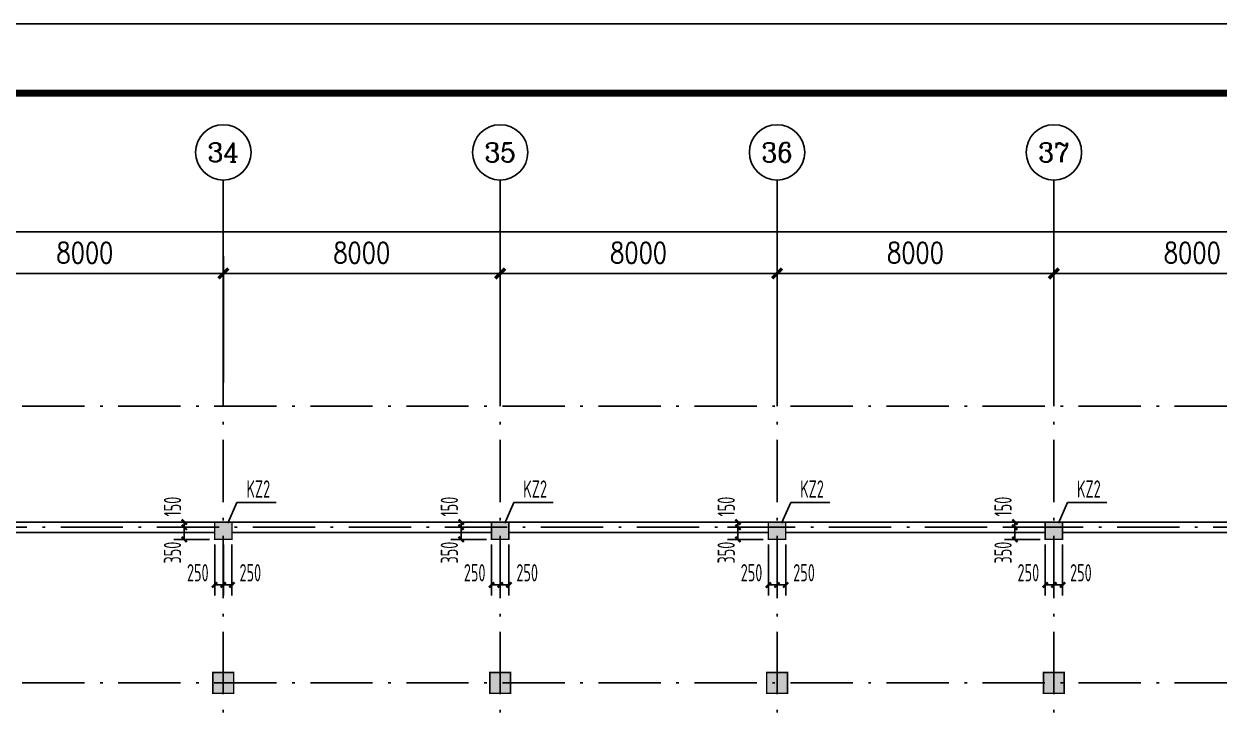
# Model space of a CAD drawing. Extents: x 2468086 to 6957054, y -3413633 to -667223.
# Drawn here: x 5137008 to 5171545, y -1111727 to -1091717 of the extents above; entities that cross this region are included whole.
import ezdxf
from ezdxf.enums import TextEntityAlignment as Align

# ---------------------------------------------------------------- set-up
doc = ezdxf.new("R2010")
doc.units = 0
doc.header["$LTSCALE"] = 100
doc.header["$MEASUREMENT"] = 0
doc.linetypes.add('2', pattern=[18.5, 12, -3, 0.5, -3])
doc.layers.get('0').update_dxf_attribs({"linetype": 'CONTINUOUS'})
doc.layers.get('DEFPOINTS').update_dxf_attribs({"linetype": 'CONTINUOUS'})
for name, color, linetype in [('AXIS', 3, 'CONTINUOUS'), ('AXIS_TEXT', 7, 'CONTINUOUS'), ('PUB_TITLE', 4, 'CONTINUOUS'), ('墙__实线', 3, 'CONTINUOUS'), ('柱', 2, 'CONTINUOUS'), ('柱填充', 43, 'CONTINUOUS'), ('柱编号', 211, 'CONTINUOUS'), ('轴线__尺寸数字', 7, 'CONTINUOUS'), ('轴线__点划线', 252, '2'), ('通风井定位', 145, 'CONTINUOUS')]:
    doc.layers.add(name, color=color, linetype=linetype)
doc.styles.add('_TCH_AXIS', font='COMPLEX', dxfattribs={"bigfont": 'GBCBIG'})
doc.styles.add('COMPLEX', font='COMPLEX')
doc.styles.add('DIM_FONT', font='SIMPLEX.shx', dxfattribs={"width": 0.8})
doc.styles.add('GB', font='gbxwxt.shx', dxfattribs={"width": 0.7, "height": 500, "bigfont": 'gbhzfs.shx'})
doc.dimstyles.new('DIMN200', dxfattribs={"dimscale": 2, "dimtxt": 300, "dimasz": 100, "dimexe": 250, "dimexo": 300, "dimgap": 150, "dimtad": 1, "dimdec": 0, "dimzin": 0, "dimdsep": 46, "dimtxsty": 'DIM_FONT', "dimblk": 'ARCHTICK', "dimcen": 0.09, "dimclrt": 7, "dimazin": 2, "dimtfac": 1, "dimtdec": 0, "dimtix": 1, "dimtmove": 2, "dimatfit": 3, "dimldrblk": 'ARCHTICK', "dimfxl": 1, "dimtolj": 1, "dimtzin": 0, "dimarcsym": 0})
doc.dimstyles.new('LYSDIM1', dxfattribs={"dimtxt": 375, "dimasz": 1.5, "dimexe": 300, "dimexo": 150, "dimgap": 90, "dimtad": 1, "dimdec": 0, "dimzin": 0, "dimdsep": 46, "dimtxsty": 'GB', "dimblk1": 'JT', "dimblk2": 'JT', "dimsah": 1, "dimcen": 0, "dimclrt": 7, "dimadec": 0, "dimazin": 0, "dimtfac": 1, "dimtdec": 0, "dimtix": 1, "dimtmove": 2, "dimatfit": 3, "dimldrblk": 'JT', "dimfxl": 1, "dimtolj": 1, "dimtzin": 0, "dimarcsym": 0})

# ---------------------------------------------------------------- blocks, each defined once
blk = doc.blocks.new('_ARCHTICK')
at = {"color": 0, "const_width": 0.5}
blk.add_lwpolyline([(-0.71, -0.71), (0.71, 0.71)], dxfattribs=at)
blk = doc.blocks.new('*D2886')
at = {"layer": 'AXIS', "color": 0, "lineweight": -2, "transparency": 16777216}
for p, q in [((5134771, -1102082), (5134771, -1098432)), ((5142771, -1102082), (5142771, -1098432)), ((5134771, -1098932), (5142771, -1098932))]:
    blk.add_line(p, q, dxfattribs=at)
at = {"layer": 'DEFPOINTS', "color": 0, "transparency": 16777216}
for p in [(5142771, -1098932), (5134771, -1102682), (5142771, -1102682)]:
    blk.add_point(p, dxfattribs=at)
at = {"layer": 'AXIS', "color": 0, "lineweight": -2, "transparency": 16777216, "xscale": 200, "yscale": 200, "zscale": 200, "rotation": 180}
blk.add_blockref('_ARCHTICK', (5134771, -1098932), dxfattribs=at)
at = {"layer": 'AXIS', "color": 0, "lineweight": -2, "transparency": 16777216, "xscale": 200, "yscale": 200, "zscale": 200}
blk.add_blockref('_ARCHTICK', (5142771, -1098932), dxfattribs=at)
at = {"layer": 'AXIS', "color": 7, "transparency": 16777216, "insert": (5138771, -1098332), "char_height": 600, "attachment_point": 5, "style": 'DIM_FONT'}
blk.add_mtext('\\A1;8000', dxfattribs=at)
blk = doc.blocks.new('*D2887')
at = {"layer": 'AXIS', "color": 0, "lineweight": -2, "transparency": 16777216}
for p, q in [((5142771, -1102082), (5142771, -1098432)), ((5150771, -1102082), (5150771, -1098432)), ((5142771, -1098932), (5150771, -1098932))]:
    blk.add_line(p, q, dxfattribs=at)
at = {"layer": 'DEFPOINTS', "color": 0, "transparency": 16777216}
for p in [(5150771, -1098932), (5142771, -1102682), (5150771, -1102682)]:
    blk.add_point(p, dxfattribs=at)
at = {"layer": 'AXIS', "color": 0, "lineweight": -2, "transparency": 16777216, "xscale": 200, "yscale": 200, "zscale": 200, "rotation": 180}
blk.add_blockref('_ARCHTICK', (5142771, -1098932), dxfattribs=at)
at = {"layer": 'AXIS', "color": 0, "lineweight": -2, "transparency": 16777216, "xscale": 200, "yscale": 200, "zscale": 200}
blk.add_blockref('_ARCHTICK', (5150771, -1098932), dxfattribs=at)
at = {"layer": 'AXIS', "color": 7, "transparency": 16777216, "insert": (5146771, -1098332), "char_height": 600, "attachment_point": 5, "style": 'DIM_FONT'}
blk.add_mtext('\\A1;8000', dxfattribs=at)
blk = doc.blocks.new('*D2888')
at = {"layer": 'AXIS', "color": 0, "lineweight": -2, "transparency": 16777216}
for p, q in [((5150771, -1102082), (5150771, -1098432)), ((5158771, -1102082), (5158771, -1098432)), ((5150771, -1098932), (5158771, -1098932))]:
    blk.add_line(p, q, dxfattribs=at)
at = {"layer": 'DEFPOINTS', "color": 0, "transparency": 16777216}
for p in [(5158771, -1098932), (5150771, -1102682), (5158771, -1102682)]:
    blk.add_point(p, dxfattribs=at)
at = {"layer": 'AXIS', "color": 0, "lineweight": -2, "transparency": 16777216, "xscale": 200, "yscale": 200, "zscale": 200, "rotation": 180}
blk.add_blockref('_ARCHTICK', (5150771, -1098932), dxfattribs=at)
at = {"layer": 'AXIS', "color": 0, "lineweight": -2, "transparency": 16777216, "xscale": 200, "yscale": 200, "zscale": 200}
blk.add_blockref('_ARCHTICK', (5158771, -1098932), dxfattribs=at)
at = {"layer": 'AXIS', "color": 7, "transparency": 16777216, "insert": (5154771, -1098332), "char_height": 600, "attachment_point": 5, "style": 'DIM_FONT'}
blk.add_mtext('\\A1;8000', dxfattribs=at)
blk = doc.blocks.new('*D2889')
at = {"layer": 'AXIS', "color": 0, "lineweight": -2, "transparency": 16777216}
for p, q in [((5158771, -1102082), (5158771, -1098432)), ((5166771, -1102082), (5166771, -1098432)), ((5158771, -1098932), (5166771, -1098932))]:
    blk.add_line(p, q, dxfattribs=at)
at = {"layer": 'DEFPOINTS', "color": 0, "transparency": 16777216}
for p in [(5166771, -1098932), (5158771, -1102682), (5166771, -1102682)]:
    blk.add_point(p, dxfattribs=at)
at = {"layer": 'AXIS', "color": 0, "lineweight": -2, "transparency": 16777216, "xscale": 200, "yscale": 200, "zscale": 200, "rotation": 180}
blk.add_blockref('_ARCHTICK', (5158771, -1098932), dxfattribs=at)
at = {"layer": 'AXIS', "color": 0, "lineweight": -2, "transparency": 16777216, "xscale": 200, "yscale": 200, "zscale": 200}
blk.add_blockref('_ARCHTICK', (5166771, -1098932), dxfattribs=at)
at = {"layer": 'AXIS', "color": 7, "transparency": 16777216, "insert": (5162771, -1098332), "char_height": 600, "attachment_point": 5, "style": 'DIM_FONT'}
blk.add_mtext('\\A1;8000', dxfattribs=at)
blk = doc.blocks.new('*D2890')
at = {"layer": 'AXIS', "color": 0, "lineweight": -2, "transparency": 16777216}
for p, q in [((5166771, -1102082), (5166771, -1098432)), ((5174771, -1102082), (5174771, -1098432)), ((5166771, -1098932), (5174771, -1098932))]:
    blk.add_line(p, q, dxfattribs=at)
at = {"layer": 'DEFPOINTS', "color": 0, "transparency": 16777216}
for p in [(5174771, -1098932), (5166771, -1102682), (5174771, -1102682)]:
    blk.add_point(p, dxfattribs=at)
at = {"layer": 'AXIS', "color": 0, "lineweight": -2, "transparency": 16777216, "xscale": 200, "yscale": 200, "zscale": 200, "rotation": 180}
blk.add_blockref('_ARCHTICK', (5166771, -1098932), dxfattribs=at)
at = {"layer": 'AXIS', "color": 0, "lineweight": -2, "transparency": 16777216, "xscale": 200, "yscale": 200, "zscale": 200}
blk.add_blockref('_ARCHTICK', (5174771, -1098932), dxfattribs=at)
at = {"layer": 'AXIS', "color": 7, "transparency": 16777216, "insert": (5170771, -1098332), "char_height": 600, "attachment_point": 5, "style": 'DIM_FONT'}
blk.add_mtext('\\A1;8000', dxfattribs=at)
blk = doc.blocks.new('*D2896')
at = {"layer": 'AXIS', "color": 0, "lineweight": -2, "transparency": 16777216}
for p, q in [((4929771, -1102082), (4929771, -1097232)), ((5206271, -1102082), (5206271, -1097232)), ((4929771, -1097732), (5206271, -1097732))]:
    blk.add_line(p, q, dxfattribs=at)
at = {"layer": 'DEFPOINTS', "color": 0, "transparency": 16777216}
for p in [(5206271, -1097732), (4929771, -1102682), (5206271, -1102682)]:
    blk.add_point(p, dxfattribs=at)
at = {"layer": 'AXIS', "color": 0, "lineweight": -2, "transparency": 16777216, "xscale": 200, "yscale": 200, "zscale": 200, "rotation": 180}
blk.add_blockref('_ARCHTICK', (4929771, -1097732), dxfattribs=at)
at = {"layer": 'AXIS', "color": 0, "lineweight": -2, "transparency": 16777216, "xscale": 200, "yscale": 200, "zscale": 200}
blk.add_blockref('_ARCHTICK', (5206271, -1097732), dxfattribs=at)
at = {"layer": 'AXIS', "color": 7, "transparency": 16777216, "insert": (5068021, -1097132), "char_height": 600, "attachment_point": 5, "style": 'DIM_FONT'}
blk.add_mtext('\\A1;276500', dxfattribs=at)
blk = doc.blocks.new('_AXISO')
blk.add_circle((0, 0), 0.5)
at = {"layer": 'AXIS_TEXT', "style": 'COMPLEX', "width": 1.041667}
blk.add_attdef('A', text='', height=0.56, dxfattribs=at).set_placement((-0.25, -0.28), (0.25, -0.28), align=Align.FIT)
blk = doc.blocks.new('JT')
at = {"layer": '轴线__尺寸数字', "const_width": 45}
blk.add_lwpolyline([(-50, -50), (50, 50)], dxfattribs=at)
blk.add_lwpolyline([(-50, -50), (50, 50)], dxfattribs=at)
blk = doc.blocks.new('*D3012')
at = {"layer": 'DEFPOINTS', "color": 0, "transparency": 16777216}
for p in [(5142521, -1106118), (5141642, -1106268), (5142521, -1106268)]:
    blk.add_point(p, dxfattribs=at)
at = {"layer": '通风井定位', "color": 0, "lineweight": -2, "transparency": 16777216}
for p, q in [((5142371, -1106118), (5141342, -1106118)), ((5141642, -1106116), (5141642, -1106115)), ((5141642, -1106118), (5141642, -1106268)), ((5142371, -1106268), (5141342, -1106268)), ((5141642, -1106269), (5141642, -1106271))]:
    blk.add_line(p, q, dxfattribs=at)
at = {"layer": '通风井定位', "color": 0, "lineweight": -2, "transparency": 16777216, "xscale": 1.5, "yscale": 1.5, "zscale": 1.5}
for p, rotation in [((5141642, -1106118), 270), ((5141642, -1106268), 90)]:
    blk.add_blockref('JT', p, dxfattribs=dict(at, rotation=rotation))
at = {"layer": '通风井定位', "color": 7, "transparency": 16777216, "insert": (5141302, -1105671), "char_height": 500, "attachment_point": 5, "rotation": 90, "style": 'GB'}
blk.add_mtext('\\A1;150', dxfattribs=at)
blk = doc.blocks.new('*D3013')
at = {"layer": 'DEFPOINTS', "color": 0, "transparency": 16777216}
for p in [(5142521, -1106268), (5141642, -1106618), (5142521, -1106618)]:
    blk.add_point(p, dxfattribs=at)
at = {"layer": '通风井定位', "color": 0, "lineweight": -2, "transparency": 16777216}
for p, q in [((5142371, -1106268), (5141342, -1106268)), ((5141642, -1106269), (5141642, -1106616)), ((5142371, -1106618), (5141342, -1106618))]:
    blk.add_line(p, q, dxfattribs=at)
at = {"layer": '通风井定位', "color": 0, "lineweight": -2, "transparency": 16777216, "xscale": 1.5, "yscale": 1.5, "zscale": 1.5}
for p, rotation in [((5141642, -1106268), 90), ((5141642, -1106618), 270)]:
    blk.add_blockref('JT', p, dxfattribs=dict(at, rotation=rotation))
at = {"layer": '通风井定位', "color": 7, "transparency": 16777216, "insert": (5141302, -1107001), "char_height": 500, "attachment_point": 5, "rotation": 90, "style": 'GB'}
blk.add_mtext('\\A1;350', dxfattribs=at)
blk = doc.blocks.new('*D3014')
at = {"layer": 'DEFPOINTS', "color": 0, "transparency": 16777216}
for p in [(5142521, -1106618), (5142771, -1106618), (5142771, -1107936)]:
    blk.add_point(p, dxfattribs=at)
at = {"layer": '通风井定位', "color": 0, "lineweight": -2, "transparency": 16777216}
for p, q in [((5142521, -1106768), (5142521, -1108236)), ((5142771, -1106768), (5142771, -1108236)), ((5142522, -1107936), (5142769, -1107936))]:
    blk.add_line(p, q, dxfattribs=at)
at = {"layer": '通风井定位', "color": 0, "lineweight": -2, "transparency": 16777216, "xscale": 1.5, "yscale": 1.5, "zscale": 1.5, "rotation": 180}
blk.add_blockref('JT', (5142521, -1107936), dxfattribs=at)
at = {"layer": '通风井定位', "color": 0, "lineweight": -2, "transparency": 16777216, "xscale": 1.5, "yscale": 1.5, "zscale": 1.5}
blk.add_blockref('JT', (5142771, -1107936), dxfattribs=at)
at = {"layer": '通风井定位', "color": 7, "transparency": 16777216, "insert": (5142033, -1107583), "char_height": 500, "attachment_point": 5, "style": 'GB'}
blk.add_mtext('\\A1;250', dxfattribs=at)
blk = doc.blocks.new('*D3015')
at = {"layer": 'DEFPOINTS', "color": 0, "transparency": 16777216}
for p in [(5142771, -1106618), (5143021, -1106618), (5142771, -1107936)]:
    blk.add_point(p, dxfattribs=at)
at = {"layer": '通风井定位', "color": 0, "lineweight": -2, "transparency": 16777216}
for p, q in [((5142771, -1106768), (5142771, -1108236)), ((5143021, -1106768), (5143021, -1108236)), ((5143019, -1107936), (5142772, -1107936))]:
    blk.add_line(p, q, dxfattribs=at)
at = {"layer": '通风井定位', "color": 0, "lineweight": -2, "transparency": 16777216, "xscale": 1.5, "yscale": 1.5, "zscale": 1.5, "rotation": 180}
blk.add_blockref('JT', (5142771, -1107936), dxfattribs=at)
at = {"layer": '通风井定位', "color": 0, "lineweight": -2, "transparency": 16777216, "xscale": 1.5, "yscale": 1.5, "zscale": 1.5}
blk.add_blockref('JT', (5143021, -1107936), dxfattribs=at)
at = {"layer": '通风井定位', "color": 7, "transparency": 16777216, "insert": (5143551, -1107583), "char_height": 500, "attachment_point": 5, "style": 'GB'}
blk.add_mtext('\\A1;250', dxfattribs=at)
blk = doc.blocks.new('*D3016')
at = {"layer": 'DEFPOINTS', "color": 0, "transparency": 16777216}
for p in [(5150521, -1106118), (5149642, -1106268), (5150521, -1106268)]:
    blk.add_point(p, dxfattribs=at)
at = {"layer": '通风井定位', "color": 0, "lineweight": -2, "transparency": 16777216}
for p, q in [((5150371, -1106118), (5149342, -1106118)), ((5149642, -1106116), (5149642, -1106115)), ((5149642, -1106118), (5149642, -1106268)), ((5150371, -1106268), (5149342, -1106268)), ((5149642, -1106269), (5149642, -1106271))]:
    blk.add_line(p, q, dxfattribs=at)
at = {"layer": '通风井定位', "color": 0, "lineweight": -2, "transparency": 16777216, "xscale": 1.5, "yscale": 1.5, "zscale": 1.5}
for p, rotation in [((5149642, -1106118), 270), ((5149642, -1106268), 90)]:
    blk.add_blockref('JT', p, dxfattribs=dict(at, rotation=rotation))
at = {"layer": '通风井定位', "color": 7, "transparency": 16777216, "insert": (5149302, -1105671), "char_height": 500, "attachment_point": 5, "rotation": 90, "style": 'GB'}
blk.add_mtext('\\A1;150', dxfattribs=at)
blk = doc.blocks.new('*D3017')
at = {"layer": 'DEFPOINTS', "color": 0, "transparency": 16777216}
for p in [(5150521, -1106268), (5149642, -1106618), (5150521, -1106618)]:
    blk.add_point(p, dxfattribs=at)
at = {"layer": '通风井定位', "color": 0, "lineweight": -2, "transparency": 16777216}
for p, q in [((5150371, -1106268), (5149342, -1106268)), ((5149642, -1106269), (5149642, -1106616)), ((5150371, -1106618), (5149342, -1106618))]:
    blk.add_line(p, q, dxfattribs=at)
at = {"layer": '通风井定位', "color": 0, "lineweight": -2, "transparency": 16777216, "xscale": 1.5, "yscale": 1.5, "zscale": 1.5}
for p, rotation in [((5149642, -1106268), 90), ((5149642, -1106618), 270)]:
    blk.add_blockref('JT', p, dxfattribs=dict(at, rotation=rotation))
at = {"layer": '通风井定位', "color": 7, "transparency": 16777216, "insert": (5149302, -1107001), "char_height": 500, "attachment_point": 5, "rotation": 90, "style": 'GB'}
blk.add_mtext('\\A1;350', dxfattribs=at)
blk = doc.blocks.new('*D3018')
at = {"layer": 'DEFPOINTS', "color": 0, "transparency": 16777216}
for p in [(5150521, -1106618), (5150771, -1106618), (5150771, -1107936)]:
    blk.add_point(p, dxfattribs=at)
at = {"layer": '通风井定位', "color": 0, "lineweight": -2, "transparency": 16777216}
for p, q in [((5150521, -1106768), (5150521, -1108236)), ((5150771, -1106768), (5150771, -1108236)), ((5150522, -1107936), (5150769, -1107936))]:
    blk.add_line(p, q, dxfattribs=at)
at = {"layer": '通风井定位', "color": 0, "lineweight": -2, "transparency": 16777216, "xscale": 1.5, "yscale": 1.5, "zscale": 1.5, "rotation": 180}
blk.add_blockref('JT', (5150521, -1107936), dxfattribs=at)
at = {"layer": '通风井定位', "color": 0, "lineweight": -2, "transparency": 16777216, "xscale": 1.5, "yscale": 1.5, "zscale": 1.5}
blk.add_blockref('JT', (5150771, -1107936), dxfattribs=at)
at = {"layer": '通风井定位', "color": 7, "transparency": 16777216, "insert": (5150033, -1107583), "char_height": 500, "attachment_point": 5, "style": 'GB'}
blk.add_mtext('\\A1;250', dxfattribs=at)
blk = doc.blocks.new('*D3019')
at = {"layer": 'DEFPOINTS', "color": 0, "transparency": 16777216}
for p in [(5150771, -1106618), (5151021, -1106618), (5150771, -1107936)]:
    blk.add_point(p, dxfattribs=at)
at = {"layer": '通风井定位', "color": 0, "lineweight": -2, "transparency": 16777216}
for p, q in [((5150771, -1106768), (5150771, -1108236)), ((5151021, -1106768), (5151021, -1108236)), ((5151019, -1107936), (5150772, -1107936))]:
    blk.add_line(p, q, dxfattribs=at)
at = {"layer": '通风井定位', "color": 0, "lineweight": -2, "transparency": 16777216, "xscale": 1.5, "yscale": 1.5, "zscale": 1.5, "rotation": 180}
blk.add_blockref('JT', (5150771, -1107936), dxfattribs=at)
at = {"layer": '通风井定位', "color": 0, "lineweight": -2, "transparency": 16777216, "xscale": 1.5, "yscale": 1.5, "zscale": 1.5}
blk.add_blockref('JT', (5151021, -1107936), dxfattribs=at)
at = {"layer": '通风井定位', "color": 7, "transparency": 16777216, "insert": (5151551, -1107583), "char_height": 500, "attachment_point": 5, "style": 'GB'}
blk.add_mtext('\\A1;250', dxfattribs=at)
blk = doc.blocks.new('*D3020')
at = {"layer": 'DEFPOINTS', "color": 0, "transparency": 16777216}
for p in [(5158521, -1106118), (5157642, -1106268), (5158521, -1106268)]:
    blk.add_point(p, dxfattribs=at)
at = {"layer": '通风井定位', "color": 0, "lineweight": -2, "transparency": 16777216}
for p, q in [((5158371, -1106118), (5157342, -1106118)), ((5157642, -1106116), (5157642, -1106115)), ((5157642, -1106118), (5157642, -1106268)), ((5158371, -1106268), (5157342, -1106268)), ((5157642, -1106269), (5157642, -1106271))]:
    blk.add_line(p, q, dxfattribs=at)
at = {"layer": '通风井定位', "color": 0, "lineweight": -2, "transparency": 16777216, "xscale": 1.5, "yscale": 1.5, "zscale": 1.5}
for p, rotation in [((5157642, -1106118), 270), ((5157642, -1106268), 90)]:
    blk.add_blockref('JT', p, dxfattribs=dict(at, rotation=rotation))
at = {"layer": '通风井定位', "color": 7, "transparency": 16777216, "insert": (5157302, -1105671), "char_height": 500, "attachment_point": 5, "rotation": 90, "style": 'GB'}
blk.add_mtext('\\A1;150', dxfattribs=at)
blk = doc.blocks.new('*D3021')
at = {"layer": 'DEFPOINTS', "color": 0, "transparency": 16777216}
for p in [(5158521, -1106268), (5157642, -1106618), (5158521, -1106618)]:
    blk.add_point(p, dxfattribs=at)
at = {"layer": '通风井定位', "color": 0, "lineweight": -2, "transparency": 16777216}
for p, q in [((5158371, -1106268), (5157342, -1106268)), ((5157642, -1106269), (5157642, -1106616)), ((5158371, -1106618), (5157342, -1106618))]:
    blk.add_line(p, q, dxfattribs=at)
at = {"layer": '通风井定位', "color": 0, "lineweight": -2, "transparency": 16777216, "xscale": 1.5, "yscale": 1.5, "zscale": 1.5}
for p, rotation in [((5157642, -1106268), 90), ((5157642, -1106618), 270)]:
    blk.add_blockref('JT', p, dxfattribs=dict(at, rotation=rotation))
at = {"layer": '通风井定位', "color": 7, "transparency": 16777216, "insert": (5157302, -1107001), "char_height": 500, "attachment_point": 5, "rotation": 90, "style": 'GB'}
blk.add_mtext('\\A1;350', dxfattribs=at)
blk = doc.blocks.new('*D3022')
at = {"layer": 'DEFPOINTS', "color": 0, "transparency": 16777216}
for p in [(5158521, -1106618), (5158771, -1106618), (5158771, -1107936)]:
    blk.add_point(p, dxfattribs=at)
at = {"layer": '通风井定位', "color": 0, "lineweight": -2, "transparency": 16777216}
for p, q in [((5158521, -1106768), (5158521, -1108236)), ((5158771, -1106768), (5158771, -1108236)), ((5158522, -1107936), (5158769, -1107936))]:
    blk.add_line(p, q, dxfattribs=at)
at = {"layer": '通风井定位', "color": 0, "lineweight": -2, "transparency": 16777216, "xscale": 1.5, "yscale": 1.5, "zscale": 1.5, "rotation": 180}
blk.add_blockref('JT', (5158521, -1107936), dxfattribs=at)
at = {"layer": '通风井定位', "color": 0, "lineweight": -2, "transparency": 16777216, "xscale": 1.5, "yscale": 1.5, "zscale": 1.5}
blk.add_blockref('JT', (5158771, -1107936), dxfattribs=at)
at = {"layer": '通风井定位', "color": 7, "transparency": 16777216, "insert": (5158033, -1107583), "char_height": 500, "attachment_point": 5, "style": 'GB'}
blk.add_mtext('\\A1;250', dxfattribs=at)
blk = doc.blocks.new('*D3023')
at = {"layer": 'DEFPOINTS', "color": 0, "transparency": 16777216}
for p in [(5158771, -1106618), (5159021, -1106618), (5158771, -1107936)]:
    blk.add_point(p, dxfattribs=at)
at = {"layer": '通风井定位', "color": 0, "lineweight": -2, "transparency": 16777216}
for p, q in [((5158771, -1106768), (5158771, -1108236)), ((5159021, -1106768), (5159021, -1108236)), ((5159019, -1107936), (5158772, -1107936))]:
    blk.add_line(p, q, dxfattribs=at)
at = {"layer": '通风井定位', "color": 0, "lineweight": -2, "transparency": 16777216, "xscale": 1.5, "yscale": 1.5, "zscale": 1.5, "rotation": 180}
blk.add_blockref('JT', (5158771, -1107936), dxfattribs=at)
at = {"layer": '通风井定位', "color": 0, "lineweight": -2, "transparency": 16777216, "xscale": 1.5, "yscale": 1.5, "zscale": 1.5}
blk.add_blockref('JT', (5159021, -1107936), dxfattribs=at)
at = {"layer": '通风井定位', "color": 7, "transparency": 16777216, "insert": (5159551, -1107583), "char_height": 500, "attachment_point": 5, "style": 'GB'}
blk.add_mtext('\\A1;250', dxfattribs=at)
blk = doc.blocks.new('*D3024')
at = {"layer": 'DEFPOINTS', "color": 0, "transparency": 16777216}
for p in [(5166521, -1106118), (5165642, -1106268), (5166521, -1106268)]:
    blk.add_point(p, dxfattribs=at)
at = {"layer": '通风井定位', "color": 0, "lineweight": -2, "transparency": 16777216}
for p, q in [((5166371, -1106118), (5165342, -1106118)), ((5165642, -1106116), (5165642, -1106115)), ((5165642, -1106118), (5165642, -1106268)), ((5166371, -1106268), (5165342, -1106268)), ((5165642, -1106269), (5165642, -1106271))]:
    blk.add_line(p, q, dxfattribs=at)
at = {"layer": '通风井定位', "color": 0, "lineweight": -2, "transparency": 16777216, "xscale": 1.5, "yscale": 1.5, "zscale": 1.5}
for p, rotation in [((5165642, -1106118), 270), ((5165642, -1106268), 90)]:
    blk.add_blockref('JT', p, dxfattribs=dict(at, rotation=rotation))
at = {"layer": '通风井定位', "color": 7, "transparency": 16777216, "insert": (5165302, -1105671), "char_height": 500, "attachment_point": 5, "rotation": 90, "style": 'GB'}
blk.add_mtext('\\A1;150', dxfattribs=at)
blk = doc.blocks.new('*D3025')
at = {"layer": 'DEFPOINTS', "color": 0, "transparency": 16777216}
for p in [(5166521, -1106268), (5165642, -1106618), (5166521, -1106618)]:
    blk.add_point(p, dxfattribs=at)
at = {"layer": '通风井定位', "color": 0, "lineweight": -2, "transparency": 16777216}
for p, q in [((5166371, -1106268), (5165342, -1106268)), ((5165642, -1106269), (5165642, -1106616)), ((5166371, -1106618), (5165342, -1106618))]:
    blk.add_line(p, q, dxfattribs=at)
at = {"layer": '通风井定位', "color": 0, "lineweight": -2, "transparency": 16777216, "xscale": 1.5, "yscale": 1.5, "zscale": 1.5}
for p, rotation in [((5165642, -1106268), 90), ((5165642, -1106618), 270)]:
    blk.add_blockref('JT', p, dxfattribs=dict(at, rotation=rotation))
at = {"layer": '通风井定位', "color": 7, "transparency": 16777216, "insert": (5165302, -1107001), "char_height": 500, "attachment_point": 5, "rotation": 90, "style": 'GB'}
blk.add_mtext('\\A1;350', dxfattribs=at)
blk = doc.blocks.new('*D3026')
at = {"layer": 'DEFPOINTS', "color": 0, "transparency": 16777216}
for p in [(5166521, -1106618), (5166771, -1106618), (5166771, -1107936)]:
    blk.add_point(p, dxfattribs=at)
at = {"layer": '通风井定位', "color": 0, "lineweight": -2, "transparency": 16777216}
for p, q in [((5166521, -1106768), (5166521, -1108236)), ((5166771, -1106768), (5166771, -1108236)), ((5166522, -1107936), (5166769, -1107936))]:
    blk.add_line(p, q, dxfattribs=at)
at = {"layer": '通风井定位', "color": 0, "lineweight": -2, "transparency": 16777216, "xscale": 1.5, "yscale": 1.5, "zscale": 1.5, "rotation": 180}
blk.add_blockref('JT', (5166521, -1107936), dxfattribs=at)
at = {"layer": '通风井定位', "color": 0, "lineweight": -2, "transparency": 16777216, "xscale": 1.5, "yscale": 1.5, "zscale": 1.5}
blk.add_blockref('JT', (5166771, -1107936), dxfattribs=at)
at = {"layer": '通风井定位', "color": 7, "transparency": 16777216, "insert": (5166033, -1107583), "char_height": 500, "attachment_point": 5, "style": 'GB'}
blk.add_mtext('\\A1;250', dxfattribs=at)
blk = doc.blocks.new('*D3027')
at = {"layer": 'DEFPOINTS', "color": 0, "transparency": 16777216}
for p in [(5166771, -1106618), (5167021, -1106618), (5166771, -1107936)]:
    blk.add_point(p, dxfattribs=at)
at = {"layer": '通风井定位', "color": 0, "lineweight": -2, "transparency": 16777216}
for p, q in [((5166771, -1106768), (5166771, -1108236)), ((5167021, -1106768), (5167021, -1108236)), ((5167019, -1107936), (5166772, -1107936))]:
    blk.add_line(p, q, dxfattribs=at)
at = {"layer": '通风井定位', "color": 0, "lineweight": -2, "transparency": 16777216, "xscale": 1.5, "yscale": 1.5, "zscale": 1.5, "rotation": 180}
blk.add_blockref('JT', (5166771, -1107936), dxfattribs=at)
at = {"layer": '通风井定位', "color": 0, "lineweight": -2, "transparency": 16777216, "xscale": 1.5, "yscale": 1.5, "zscale": 1.5}
blk.add_blockref('JT', (5167021, -1107936), dxfattribs=at)
at = {"layer": '通风井定位', "color": 7, "transparency": 16777216, "insert": (5167551, -1107583), "char_height": 500, "attachment_point": 5, "style": 'GB'}
blk.add_mtext('\\A1;250', dxfattribs=at)
blk = doc.blocks.new('a00')
at = {"layer": 'PUB_TITLE'}
blk.add_lwpolyline([(2049330, 4204231), (2376330, 4204231), (2376330, 4372431), (2049330, 4372431)], close=True, dxfattribs=at)
at = {"layer": 'PUB_TITLE', "const_width": 200}
blk.add_lwpolyline([(2054330, 4206231), (2374330, 4206231), (2374330, 4370431), (2054330, 4370431)], close=True, dxfattribs=at)

msp = doc.modelspace()

# ---------------------------------------------------------------- hatches: boundary and pattern name
at = {"layer": '柱填充'}
for points in [[(5142520.8, -1106117.8), (5142520.8, -1106617.8), (5143020.8, -1106617.8), (5143020.8, -1106117.8)], [(5150520.8, -1106117.8), (5150520.8, -1106617.8), (5151020.8, -1106617.8), (5151020.8, -1106117.8)], [(5158520.8, -1106117.8), (5158520.8, -1106617.8), (5159020.8, -1106617.8), (5159020.8, -1106117.8)], [(5166520.8, -1106117.8), (5166520.8, -1106617.8), (5167020.8, -1106617.8), (5167020.8, -1106117.8)], [(5142470.8, -1110467.8), (5142470.8, -1111067.8), (5143070.8, -1111067.8), (5143070.8, -1110467.8)], [(5150470.8, -1110467.8), (5150470.8, -1111067.8), (5151070.8, -1111067.8), (5151070.8, -1110467.8)], [(5158470.8, -1110467.8), (5158470.8, -1111067.8), (5159070.8, -1111067.8), (5159070.8, -1110467.8)], [(5166470.8, -1110467.8), (5166470.8, -1111067.8), (5167070.8, -1111067.8), (5167070.8, -1110467.8)]]:
    msp.add_hatch(color=256, dxfattribs=at).paths.add_polyline_path(points)

# ---------------------------------------------------------------- linework, layer by layer
at = {"layer": 'AXIS'}
for p, q in [((5142770.8, -1102420.6), (5142770.8, -1096231.2)), ((5150770.8, -1102420.6), (5150770.8, -1096231.2)), ((5158770.8, -1102420.6), (5158770.8, -1096231.2)), ((5166770.8, -1102420.6), (5166770.8, -1096231.2))]:
    msp.add_line(p, q, dxfattribs=at)
at = {"layer": '墙__实线', "color": 94, "const_width": 45}
for points in [[(5135020.8, -1106117.8), (5142520.8, -1106117.8)], [(5143020.8, -1106117.8), (5150520.8, -1106117.8)], [(5151020.8, -1106117.8), (5158520.8, -1106117.8)], [(5159020.8, -1106117.8), (5166520.8, -1106117.8)], [(5167020.8, -1106117.8), (5174520.8, -1106117.8)], [(5135020.8, -1106417.8), (5142520.8, -1106417.8)], [(5143020.8, -1106417.8), (5150520.8, -1106417.8)], [(5151020.8, -1106417.8), (5158520.8, -1106417.8)], [(5159020.8, -1106417.8), (5166520.8, -1106417.8)], [(5167020.8, -1106417.8), (5174520.8, -1106417.8)]]:
    msp.add_lwpolyline(points, dxfattribs=at)
at = {"layer": '柱', "const_width": 45}
for points in [[(5142520.8, -1106117.8), (5142520.8, -1106617.8), (5143020.8, -1106617.8), (5143020.8, -1106117.8), (5142520.8, -1106117.8)], [(5150520.8, -1106117.8), (5150520.8, -1106617.8), (5151020.8, -1106617.8), (5151020.8, -1106117.8), (5150520.8, -1106117.8)], [(5158520.8, -1106117.8), (5158520.8, -1106617.8), (5159020.8, -1106617.8), (5159020.8, -1106117.8), (5158520.8, -1106117.8)], [(5166520.8, -1106117.8), (5166520.8, -1106617.8), (5167020.8, -1106617.8), (5167020.8, -1106117.8), (5166520.8, -1106117.8)], [(5142470.8, -1110467.8), (5142470.8, -1111067.8), (5143070.8, -1111067.8), (5143070.8, -1110467.8), (5142470.8, -1110467.8)], [(5150470.8, -1110467.8), (5150470.8, -1111067.8), (5151070.8, -1111067.8), (5151070.8, -1110467.8), (5150470.8, -1110467.8)], [(5158470.8, -1110467.8), (5158470.8, -1111067.8), (5159070.8, -1111067.8), (5159070.8, -1110467.8), (5158470.8, -1110467.8)], [(5166470.8, -1110467.8), (5166470.8, -1111067.8), (5167070.8, -1111067.8), (5167070.8, -1110467.8), (5166470.8, -1110467.8)]]:
    msp.add_lwpolyline(points, dxfattribs=at)
at = {"layer": '柱编号'}
for p, q in [((5142901.1, -1106152.5), (5143165.2, -1105556.3)), ((5143165.2, -1105556.3), (5144297.4, -1105556.3)), ((5150901.1, -1106152.5), (5151165.2, -1105556.3)), ((5151165.2, -1105556.3), (5152297.4, -1105556.3)), ((5158901.1, -1106152.5), (5159165.2, -1105556.3)), ((5159165.2, -1105556.3), (5160297.4, -1105556.3)), ((5166901.1, -1106152.5), (5167165.2, -1105556.3)), ((5167165.2, -1105556.3), (5168297.4, -1105556.3))]:
    msp.add_line(p, q, dxfattribs=at)
at = {"layer": '轴线__点划线', "ltscale": 1.5}
for p, q in [((5142770.8, -1158267.8), (5142770.8, -1100139.4)), ((5150770.8, -1158267.8), (5150770.8, -1100139.4)), ((5158770.8, -1158267.8), (5158770.8, -1100139.4)), ((5166770.8, -1158267.8), (5166770.8, -1100139.4)), ((4923285.1, -1102767.8), (5209735.1, -1102767.8)), ((5104770.8, -1106267.8), (5209485.1, -1106267.8)), ((4923285.1, -1110767.8), (5210016.5, -1110767.8))]:
    msp.add_line(p, q, dxfattribs=at)

# ---------------------------------------------------------------- block references
at = {"layer": 'AXIS'}
ref = msp.add_blockref('_AXISO', (5142770.8, -1095431.2), dxfattribs=dict(at, xscale=1600, yscale=1600, zscale=1600))
ref.add_attrib('A', '34', dxfattribs={"layer": 'AXIS_TEXT', "ltscale": 500, "height": 549.29, "style": '_TCH_AXIS'}).set_placement((5142313.1, -1095705.8), (5143228.5, -1095705.8), align=Align.FIT)
ref = msp.add_blockref('_AXISO', (5150770.8, -1095431.2), dxfattribs=dict(at, xscale=1600, yscale=1600, zscale=1600))
ref.add_attrib('A', '35', dxfattribs={"layer": 'AXIS_TEXT', "ltscale": 500, "height": 559.82, "style": '_TCH_AXIS', "width": 1.030303}).set_placement((5150317.6, -1095711.1), (5151224, -1095711.1), align=Align.FIT)
ref = msp.add_blockref('_AXISO', (5158770.8, -1095431.2), dxfattribs=dict(at, xscale=1600, yscale=1600, zscale=1600))
ref.add_attrib('A', '36', dxfattribs={"layer": 'AXIS_TEXT', "ltscale": 500, "height": 559.82, "style": '_TCH_AXIS', "width": 1.030303}).set_placement((5158317.6, -1095711.1), (5159224, -1095711.1), align=Align.FIT)
ref = msp.add_blockref('_AXISO', (5166770.8, -1095431.2), dxfattribs=dict(at, xscale=1600, yscale=1600, zscale=1600))
ref.add_attrib('A', '37', dxfattribs={"layer": 'AXIS_TEXT', "ltscale": 500, "height": 559.82, "style": '_TCH_AXIS', "width": 1.030303}).set_placement((5166317.6, -1095711.1), (5167224, -1095711.1), align=Align.FIT)
at = {"layer": '墙__实线'}
msp.add_blockref('a00', (2867020.5, -5464147.8), dxfattribs=at)

# ---------------------------------------------------------------- texts
at = {"layer": '柱编号', "style": 'GB', "width": 0.7}
for p in [(5143438.4, -1105412.9), (5151438.4, -1105412.9), (5159438.4, -1105413), (5167438.4, -1105412.9)]:
    msp.add_text('KZ2', height=500, dxfattribs=at).set_placement(p)

# ---------------------------------------------------------------- dimensions: what is measured, and where the dimension line sits
at = {"layer": 'AXIS'}
for p1, p2, distance, picture, middle in [((4929770.8, -1102682), (5206270.8, -1102682), 4950, '*D2896', (5068020.8, -1097132)), ((5134770.8, -1102682), (5142770.8, -1102682), 3750, '*D2886', (5138770.8, -1098332)), ((5142770.8, -1102682), (5150770.8, -1102682), 3750, '*D2887', (5146770.8, -1098332)), ((5150770.8, -1102682), (5158770.8, -1102682), 3750, '*D2888', (5154770.8, -1098332)), ((5158770.8, -1102682), (5166770.8, -1102682), 3750, '*D2889', (5162770.8, -1098332)), ((5166770.8, -1102682), (5174770.8, -1102682), 3750, '*D2890', (5170770.8, -1098332))]:
    dim = msp.add_aligned_dim(p1=p1, p2=p2, distance=distance, dimstyle='DIMN200', dxfattribs=at)
    dim.commit()
    dim.dimension.update_dxf_attribs({"geometry": picture, "text_midpoint": middle})
at = {"layer": '通风井定位'}
for base, p1, p2, picture, middle in [((5141641.7, -1106267.8), (5142520.8, -1106117.8), (5142520.8, -1106267.8), '*D3012', (5141301.6, -1105670.6)), ((5149641.7, -1106267.8), (5150520.8, -1106117.8), (5150520.8, -1106267.8), '*D3016', (5149301.6, -1105670.6)), ((5157641.7, -1106267.8), (5158520.8, -1106117.8), (5158520.8, -1106267.8), '*D3020', (5157301.6, -1105670.6)), ((5165641.7, -1106267.8), (5166520.8, -1106117.8), (5166520.8, -1106267.8), '*D3024', (5165301.6, -1105670.6)), ((5141641.7, -1106617.8), (5142520.8, -1106267.8), (5142520.8, -1106617.8), '*D3013', (5141301.6, -1107001.3)), ((5149641.7, -1106617.8), (5150520.8, -1106267.8), (5150520.8, -1106617.8), '*D3017', (5149301.6, -1107001.3)), ((5157641.7, -1106617.8), (5158520.8, -1106267.8), (5158520.8, -1106617.8), '*D3021', (5157301.6, -1107001.3)), ((5165641.7, -1106617.8), (5166520.8, -1106267.8), (5166520.8, -1106617.8), '*D3025', (5165301.6, -1107001.3))]:
    dim = msp.add_linear_dim(base=base, p1=p1, p2=p2, angle=90, dimstyle='LYSDIM1', override={"dimtxt": 500}, dxfattribs=at)
    dim.commit()
    dim.dimension.update_dxf_attribs({"geometry": picture, "text_midpoint": middle, "dimtype": 128})
for base, p1, p2, picture, middle in [((5142770.8, -1107935.8), (5142520.8, -1106617.8), (5142770.8, -1106617.8), '*D3014', (5142033.2, -1107582.6)), ((5142770.8, -1107935.8), (5143020.8, -1106617.8), (5142770.8, -1106617.8), '*D3015', (5143551.2, -1107582.6)), ((5150770.8, -1107935.8), (5150520.8, -1106617.8), (5150770.8, -1106617.8), '*D3018', (5150033.2, -1107582.6)), ((5150770.8, -1107935.8), (5151020.8, -1106617.8), (5150770.8, -1106617.8), '*D3019', (5151551.2, -1107582.6)), ((5158770.8, -1107935.8), (5158520.8, -1106617.8), (5158770.8, -1106617.8), '*D3022', (5158033.2, -1107582.6)), ((5158770.8, -1107935.8), (5159020.8, -1106617.8), (5158770.8, -1106617.8), '*D3023', (5159551.2, -1107582.6)), ((5166770.8, -1107935.8), (5166520.8, -1106617.8), (5166770.8, -1106617.8), '*D3026', (5166033.2, -1107582.6)), ((5166770.8, -1107935.8), (5167020.8, -1106617.8), (5166770.8, -1106617.8), '*D3027', (5167551.2, -1107582.6))]:
    dim = msp.add_linear_dim(base=base, p1=p1, p2=p2, dimstyle='LYSDIM1', override={"dimtxt": 500}, dxfattribs=at)
    dim.commit()
    dim.dimension.update_dxf_attribs({"geometry": picture, "text_midpoint": middle, "dimtype": 128})

doc.saveas('drawing.dxf')
